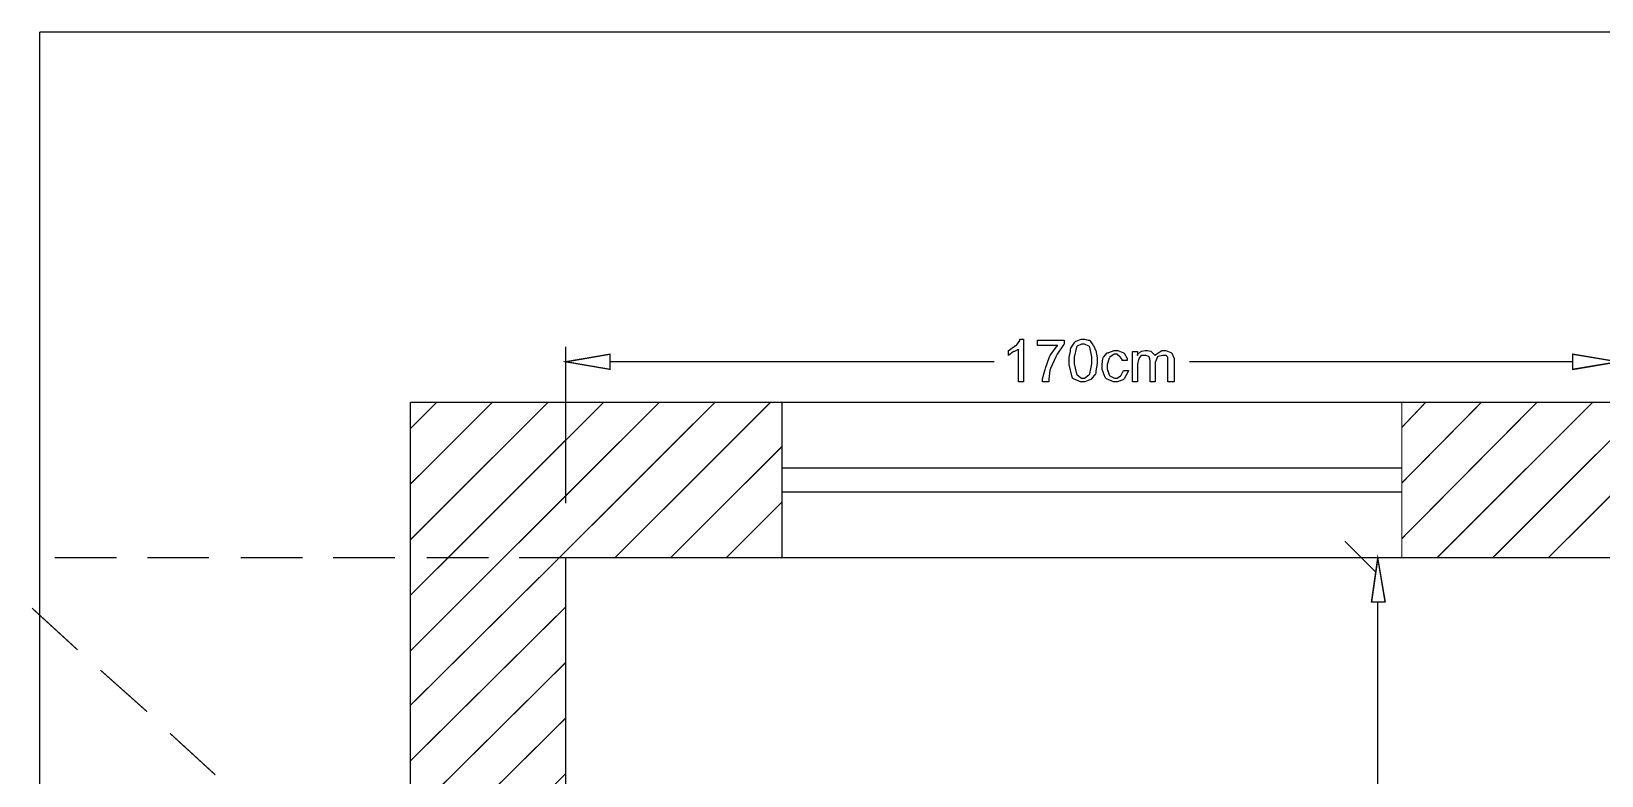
# Model space of a CAD drawing. Header units: metres. Extents: x -593 to 248, y 430 to 1024.
# Drawn here: x -546.9 to -494.2, y 635.8 to 660.8 of the extents above; entities that cross this region are included whole.
import ezdxf

# ---------------------------------------------------------------- set-up
doc = ezdxf.new("R2010")
doc.units = ezdxf.units.M
doc.header["$MEASUREMENT"] = 0
for name, color, linetype in [('C00-00-00-BLACK', 7, 'Continuous'), ('C00-00-FF', 5, 'Continuous'), ('C00-7E-FF', 150, 'Continuous'), ('CFF-00-00', 1, 'Continuous'), ('CFF-7E-00', 30, 'Continuous')]:
    doc.layers.add(name, color=color, linetype=linetype)

msp = doc.modelspace()

# ---------------------------------------------------------------- linework, layer by layer
at = {"layer": 'C00-00-00-BLACK', "const_width": 0.0423}
for points in [[(-546.602, 660.761), (-431.456, 660.761)], [(-546.602, 538.81), (-546.602, 660.761)], [(-534.175, 648.342), (-443.841, 648.342)], [(-534.175, 627.53), (-534.175, 648.342)], [(-534.175, 647.454), (-533.286, 648.342)], [(-534.175, 645.588), (-531.418, 648.342)], [(-534.175, 643.723), (-529.553, 648.342)], [(-532.903, 643.129), (-527.687, 648.342)], [(-531.037, 643.129), (-525.82, 648.342)], [(-529.171, 643.129), (-523.954, 648.342)], [(-527.304, 643.129), (-522.09, 648.342)], [(-521.708, 643.129), (-521.708, 648.342)], [(-500.924, 647.495), (-500.121, 648.342)], [(-500.924, 645.631), (-498.252, 648.342)], [(-500.924, 643.765), (-496.388, 648.342)], [(-500.924, 643.129), (-500.924, 648.342)], [(-499.737, 643.129), (-494.522, 648.342)], [(-497.872, 643.129), (-492.655, 648.342)], [(-496.006, 643.129), (-490.789, 648.342)], [(-525.438, 643.129), (-521.708, 646.858)], [(-521.708, 646.137), (-500.924, 646.137)], [(-523.574, 643.129), (-521.708, 644.995)], [(-521.708, 645.334), (-500.924, 645.334)], [(-534.175, 641.857), (-532.903, 643.129)], [(-534.175, 639.991), (-531.037, 643.129)], [(-534.175, 638.168), (-529.171, 643.129)], [(-528.961, 643.129), (-493.673, 643.129)], [(-528.961, 643.129), (-528.961, 627.319)], [(-521.708, 643.129), (-521.665, 643.129)], [(-534.175, 636.304), (-528.961, 641.475)], [(-534.175, 634.438), (-528.961, 639.611)], [(-533.964, 632.787), (-528.961, 637.745)], [(-531.503, 633.338), (-528.961, 635.881)]]:
    msp.add_lwpolyline(points, dxfattribs=at)
at = {"layer": 'C00-00-FF', "const_width": 0.0423}
for points in [[(-501.775, 642.619), (-502.833, 643.68)], [(-501.605, 643.129), (-503.598, 643.129)]]:
    msp.add_lwpolyline(points, dxfattribs=at)
at = {"layer": 'C00-7E-FF', "const_width": 0.0423}
for points in [[(-527.477, 649.953), (-527.477, 649.445), (-528.961, 649.7), (-527.477, 649.953)], [(-495.2, 649.953), (-495.2, 649.445), (-493.673, 649.7), (-495.2, 649.953)], [(-495.2, 649.953), (-495.2, 649.445), (-493.673, 649.7), (-495.2, 649.953)], [(-501.944, 641.645), (-501.478, 641.645), (-501.732, 643.129), (-501.944, 641.645)]]:
    msp.add_lwpolyline(points, close=True, dxfattribs=at)
for points in [[(-528.961, 644.952), (-528.961, 650.207)], [(-527.477, 649.7), (-514.584, 649.7)], [(-495.2, 649.7), (-508.05, 649.7)], [(-495.2, 649.7), (-496.684, 649.7)], [(-502.114, 643.129), (-502.198, 643.129)], [(-501.732, 641.645), (-501.732, 624.562)]]:
    msp.add_lwpolyline(points, dxfattribs=at)
at = {"layer": 'C00-7E-FF'}
for points in [[(-527.477, 649.953), (-527.477, 649.445), (-528.961, 649.7), (-527.477, 649.953)], [(-495.2, 649.953), (-495.2, 649.445), (-493.673, 649.7), (-495.2, 649.953)], [(-495.2, 649.953), (-495.2, 649.445), (-493.673, 649.7), (-495.2, 649.953)], [(-501.944, 641.645), (-501.478, 641.645), (-501.732, 643.129), (-501.944, 641.645)]]:
    msp.add_lwpolyline(points, close=True, dxfattribs=at)
at = {"layer": 'CFF-00-00', "const_width": 0.0423}
for points in [[(-544.016, 643.129), (-546.095, 643.129)], [(-540.919, 643.129), (-542.996, 643.129)], [(-537.782, 643.129), (-539.858, 643.129)], [(-534.686, 643.129), (-536.763, 643.129)], [(-531.546, 643.129), (-533.625, 643.129)], [(-528.961, 643.129), (-530.529, 643.129)], [(-546.857, 641.434), (-545.33, 640.034)], [(-544.565, 639.357), (-542.996, 637.958)], [(-542.234, 637.238), (-540.709, 635.838)]]:
    msp.add_lwpolyline(points, dxfattribs=at)
at = {"layer": 'CFF-7E-00'}
for points in [[(-513.606, 649.022), (-513.776, 649.022), (-513.776, 650.123), (-513.787, 650.113), (-513.907, 650.039), (-513.945, 650.039), (-513.957, 650.029), (-514.105, 649.922), (-514.115, 649.91), (-514.115, 650.08), (-514.094, 650.091), (-513.882, 650.24), (-513.86, 650.249), (-513.839, 650.272), (-513.733, 650.415), (-513.733, 650.462), (-513.606, 650.462), (-513.606, 649.022)], [(-513.141, 650.249), (-513.141, 650.419), (-512.249, 650.419), (-512.249, 650.292), (-512.271, 650.272), (-512.482, 649.953), (-512.503, 649.91), (-512.525, 649.869), (-512.705, 649.478), (-512.715, 649.445), (-512.726, 649.413), (-512.758, 649.119), (-512.758, 649.022), (-512.971, 649.022), (-512.971, 649.128), (-512.897, 649.403), (-512.884, 649.445), (-512.875, 649.487), (-512.737, 649.869), (-512.715, 649.91), (-512.694, 649.944), (-512.484, 650.229), (-512.461, 650.249), (-513.141, 650.249)], [(-512.08, 649.742), (-512.08, 649.837), (-512.037, 650.053), (-512.037, 650.123), (-512.027, 650.155), (-511.891, 650.356), (-511.869, 650.376), (-511.848, 650.387), (-511.673, 650.462), (-511.614, 650.462), (-511.561, 650.462), (-511.442, 650.419), (-511.4, 650.419), (-511.391, 650.41), (-511.284, 650.272), (-511.273, 650.249), (-511.264, 650.24), (-511.199, 650.091), (-511.188, 650.08), (-511.188, 650.08), (-511.145, 649.828), (-511.145, 649.742), (-511.145, 649.636), (-511.188, 649.398), (-511.188, 649.318), (-511.199, 649.297), (-511.337, 649.118), (-511.357, 649.107), (-511.38, 649.098), (-511.556, 649.022), (-511.614, 649.022), (-511.699, 649.022), (-511.932, 649.128), (-511.953, 649.148), (-511.975, 649.182), (-512.08, 649.603), (-512.08, 649.742)], [(-511.91, 649.742), (-511.91, 649.627), (-511.837, 649.299), (-511.826, 649.277), (-511.805, 649.256), (-511.662, 649.148), (-511.614, 649.148), (-511.561, 649.148), (-511.422, 649.256), (-511.4, 649.277), (-511.391, 649.299), (-511.315, 649.632), (-511.315, 649.742), (-511.315, 649.86), (-511.391, 650.186), (-511.4, 650.207), (-511.422, 650.218), (-511.567, 650.292), (-511.614, 650.292), (-511.668, 650.292), (-511.805, 650.218), (-511.826, 650.207), (-511.837, 650.186), (-511.91, 649.854), (-511.91, 649.742)], [(-510.256, 649.403), (-510.087, 649.403), (-510.098, 649.372), (-510.236, 649.129), (-510.256, 649.107), (-510.279, 649.098), (-510.454, 649.022), (-510.511, 649.022), (-510.597, 649.022), (-510.828, 649.128), (-510.849, 649.148), (-510.871, 649.171), (-510.977, 649.441), (-510.977, 649.53), (-510.977, 649.605), (-510.945, 649.806), (-510.934, 649.826), (-510.925, 649.849), (-510.805, 649.996), (-510.765, 649.996), (-510.744, 650.007), (-510.571, 650.08), (-510.511, 650.08), (-510.448, 650.08), (-510.279, 650.007), (-510.256, 649.996), (-510.236, 649.986), (-510.13, 649.805), (-510.13, 649.742), (-510.299, 649.742), (-510.299, 649.774), (-510.363, 649.869), (-510.383, 649.869), (-510.394, 649.88), (-510.483, 649.953), (-510.511, 649.953), (-510.565, 649.953), (-510.713, 649.849), (-510.722, 649.826), (-510.733, 649.817), (-510.808, 649.602), (-510.808, 649.53), (-510.808, 649.457), (-510.733, 649.256), (-510.722, 649.234), (-510.713, 649.224), (-510.562, 649.148), (-510.511, 649.148), (-510.47, 649.148), (-510.353, 649.224), (-510.342, 649.234), (-510.332, 649.245), (-510.267, 649.383), (-510.256, 649.403)], [(-509.958, 649.022), (-509.958, 650.039), (-509.788, 650.039), (-509.788, 649.91), (-509.788, 649.944), (-509.683, 650.029), (-509.661, 650.039), (-509.651, 650.05), (-509.532, 650.08), (-509.492, 650.08), (-509.45, 650.08), (-509.335, 650.05), (-509.324, 650.039), (-509.314, 650.029), (-509.207, 649.922), (-509.195, 649.91), (-509.175, 649.944), (-508.968, 650.08), (-508.899, 650.08), (-508.836, 650.08), (-508.668, 650.007), (-508.646, 649.996), (-508.636, 649.986), (-508.559, 649.805), (-508.559, 649.742), (-508.559, 649.022), (-508.772, 649.022), (-508.772, 649.7), (-508.772, 649.732), (-508.772, 649.803), (-508.772, 649.826), (-508.772, 649.849), (-508.815, 649.895), (-508.815, 649.91), (-508.847, 649.91), (-508.918, 649.91), (-508.942, 649.91), (-508.942, 649.91), (-509.102, 649.88), (-509.111, 649.869), (-509.122, 649.86), (-509.195, 649.676), (-509.195, 649.614), (-509.195, 649.022), (-509.365, 649.022), (-509.365, 649.7), (-509.365, 649.742), (-509.398, 649.86), (-509.408, 649.869), (-509.408, 649.88), (-509.503, 649.91), (-509.534, 649.91), (-509.566, 649.91), (-509.638, 649.91), (-509.661, 649.91), (-509.672, 649.901), (-509.747, 649.814), (-509.747, 649.784), (-509.758, 649.774), (-509.788, 649.624), (-509.788, 649.573), (-509.788, 649.022), (-509.958, 649.022)]]:
    msp.add_lwpolyline(points, close=True, dxfattribs=at)

doc.saveas('drawing.dxf')
